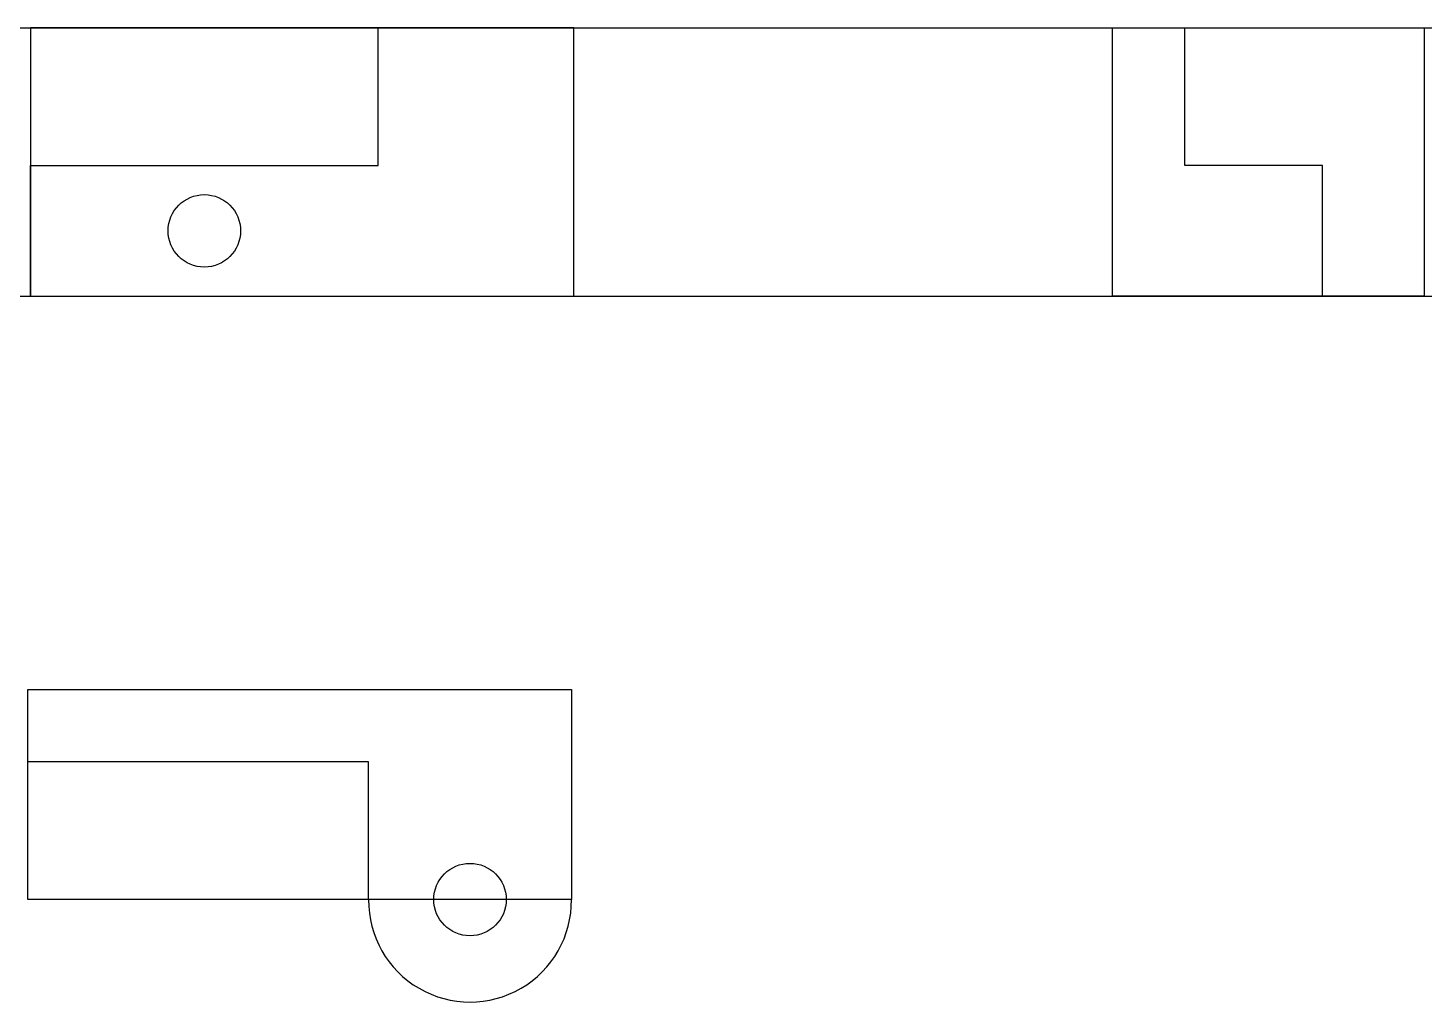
# Model space of a CAD drawing. Header units: inches. Extents: x 5.1 to 24.3, y 4.1 to 17.5.
import ezdxf

# ---------------------------------------------------------------- set-up
doc = ezdxf.new("R2010")
doc.units = ezdxf.units.IN
doc.header["$MEASUREMENT"] = 0

msp = doc.modelspace()

# ---------------------------------------------------------------- linework, layer by layer
for p, q in [((12.585, 17.504), (5.085, 17.504)), ((5.085, 17.504), (5.085, 13.804)), ((9.885, 15.604), (9.885, 17.504)), ((12.585, 13.804), (12.585, 17.504)), ((20.016, 16.856), (20.016, 17.504)), ((20.016, 17.504), (24.316, 17.504)), ((21.016, 15.604), (21.016, 17.504)), ((24.316, 17.504), (24.316, 13.804)), ((20.016, 13.804), (20.016, 16.856)), ((20.016, 16.856), (20.016, 16.856)), ((5.085, 13.804), (5.085, 15.604)), ((5.085, 15.604), (9.885, 15.604)), ((22.916, 15.604), (21.016, 15.604)), ((22.916, 13.804), (22.916, 15.604)), ((5.085, 13.804), (12.585, 13.804)), ((24.316, 13.804), (20.016, 13.804)), ((20.016, 13.804), (22.916, 13.804)), ((5.051, 5.476), (5.051, 8.376)), ((5.051, 8.376), (12.551, 8.376)), ((12.551, 8.376), (12.551, 5.476)), ((9.751, 7.376), (5.051, 7.376)), ((9.751, 5.476), (9.751, 7.376)), ((9.751, 5.476), (5.051, 5.476)), ((12.551, 5.476), (9.751, 5.476))]:
    msp.add_line(p, q)
for p in [(5.085, 17.504), (5.085, 13.804)]:
    msp.add_xline(p, (1, 0))
for centre in [(7.485, 14.704), (11.151, 5.476)]:
    msp.add_circle(centre, 0.5)
msp.add_arc((11.151, 5.462), 1.4, 179.4284, 0.5716)

doc.saveas('drawing.dxf')
